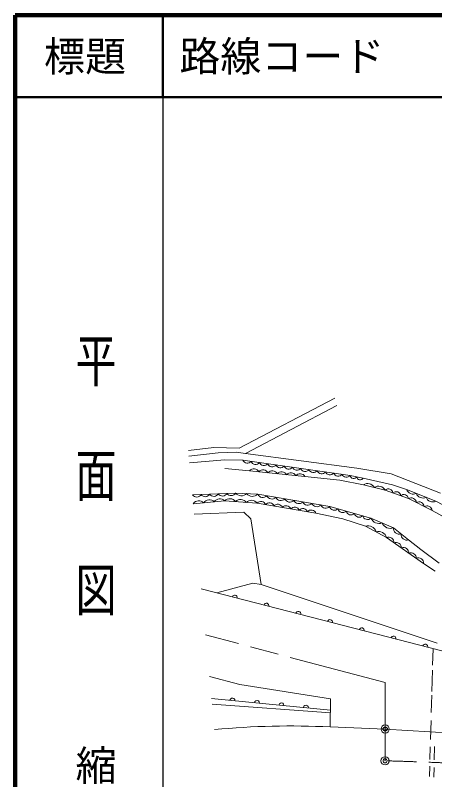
# Model space of a CAD drawing. Units: millimetres, scale not verified. Extents: x 40000 to 680000, y 20000 to 380000.
# Drawn here: x 40000 to 91138, y 286738 to 380000 of the extents above; entities that cross this region are included whole.
import ezdxf
from ezdxf.enums import TextEntityAlignment as Align

# ---------------------------------------------------------------- set-up
doc = ezdxf.new("R2010")
doc.units = ezdxf.units.MM
doc.header["$LTSCALE"] = 1000
doc.header["$PDMODE"] = 32
doc.header["$PDSIZE"] = 500
doc.linetypes.add('CHAIN', pattern=[18.5, 12, -1.5, 3.5, -1.5])
for name, color, linetype, lineweight in [('M-BGD', 7, 'Continuous', 13), ('M-BMK', 2, 'CHAIN', 13), ('M-BMK-SRVR', 3, 'Continuous', 13), ('M-TTL', 2, 'Continuous', 140), ('M-TTL-BAND', 7, 'Continuous', 25), ('M-TTL-LINE', 7, 'Continuous', 50)]:
    doc.layers.add(name, color=color, linetype=linetype, lineweight=lineweight)
doc.layers.add('M-OTRS', color=6, linetype='Continuous')
doc.layers.add('M-TTL-TXT', color=7, linetype='Continuous')
doc.styles.add('@ＭＳ ゴシック', font='')
doc.styles.add('ＭＳ ゴシック', font='')
doc.styles.get('@ＭＳ ゴシック').set_extended_font_data('@MS Gothic')
doc.styles.get('ＭＳ ゴシック').set_extended_font_data('MS Gothic')

msp = doc.modelspace()

# ---------------------------------------------------------------- linework, layer by layer
at = {"layer": 'M-BGD'}
for p, q in [((78965, 333288), (67304, 327191)), ((68070, 326547), (79207, 332394)), ((64213, 327274), (61102, 326886)), ((61164, 326223), (64731, 326600)), ((67304, 327191), (64213, 327274)), ((64731, 326600), (66920, 326707)), ((66920, 326707), (68070, 326547)), ((68070, 326547), (81647, 324744)), ((65569, 325764), (61242, 325387)), ((67754, 325719), (65569, 325764)), ((68575, 324415), (65569, 324703)), ((85841, 324051), (81647, 324744)), ((75322, 323717), (68575, 324415)), ((79556, 323292), (75322, 323717)), ((85841, 324051), (91834, 321700)), ((82456, 322721), (79556, 323292)), ((82430, 323544), (85975, 322718)), ((85975, 322718), (87715, 322155)), ((67876, 319370), (61828, 319137)), ((68699, 318569), (67876, 319370)), ((79932, 318564), (76659, 319252)), ((93662, 318000), (90817, 319576)), ((69984, 310571), (68699, 318569)), ((82694, 317688), (79932, 318564)), ((89437, 314804), (87950, 315986)), ((91678, 313141), (89437, 314804)), ((91193, 312186), (89790, 313112)), ((64584, 309531), (68980, 310699)), ((68980, 310699), (69984, 310571)), ((69984, 310571), (91448, 303408)), ((93863, 301964), (62682, 310023)), ((90937, 302720), (90880, 300715)), ((90789, 297494), (90863, 300105)), ((67361, 298363), (63684, 299327)), ((78444, 296594), (67361, 298363)), ((78421, 295237), (63935, 296642)), ((78444, 296594), (78385, 293179)), ((90777, 297058), (90716, 294930)), ((64001, 295944), (78415, 294895)), ((90624, 291659), (90689, 293973)), ((78385, 293179), (85096, 292919)), ((85096, 292919), (109072, 291387)), ((90554, 289214), (90598, 290746)), ((91086, 289168), (91128, 290778)), ((90495, 287128), (90531, 288396)), ((91032, 287044), (91062, 288232))]:
    msp.add_line(p, q, dxfattribs=at)
for points in [[(67754, 325719), (80841, 323864), (82430, 323544)], [(90817, 319576), (87936, 321039), (85104, 322079), (82456, 322721)], [(87715, 322155), (91271, 320721), (94752, 318878)], [(61606, 321502), (66853, 321715), (69557, 321569), (78340, 320069), (83361, 318653), (86104, 317464), (87950, 315986)], [(76659, 319252), (69494, 320481), (65520, 320773), (61708, 320413)], [(89790, 313112), (85274, 316281), (82694, 317688)]]:
    msp.add_lwpolyline(points, dxfattribs=at)
for centre, radius, start, end in [((68297, 325926), 581, 200.83783, 323.01873), ((69303, 325783), 581, 200.83783, 323.01873), ((69098, 323976), 682, 28.17524, 140.00888), ((70310, 325641), 581, 200.83783, 323.01873), ((71317, 325498), 581, 200.83783, 323.01873), ((72323, 325355), 581, 200.83783, 323.01873), ((73330, 325212), 581, 200.83783, 323.01873), ((74337, 325069), 581, 200.83783, 323.01873), ((75343, 324927), 581, 200.83783, 323.01873), ((76350, 324784), 581, 200.83783, 323.01873), ((70223, 323860), 682, 28.17524, 140.00888), ((71347, 323743), 682, 28.17524, 140.00888), ((72471, 323627), 682, 28.17524, 140.00888), ((73596, 323511), 682, 28.17524, 140.00888), ((74720, 323394), 682, 28.17524, 140.00888), ((77357, 324641), 581, 200.83783, 323.01873), ((78363, 324498), 581, 200.83783, 323.01873), ((79370, 324356), 581, 200.83783, 323.01873), ((80377, 324213), 581, 200.83783, 323.01873), ((81262, 323905), 424, 185.59393, 331.64679), ((82057, 323745), 424, 185.59393, 331.64679), ((82971, 321955), 923, 28.83048, 123.90485), ((84295, 321633), 923, 28.83048, 123.90485), ((85482, 321651), 571, 8.1946, 131.49038), ((86426, 321304), 571, 8.1946, 131.49038), ((88506, 322408), 831, 197.74619, 298.33492), ((62118, 321833), 610, 212.84084, 331.79926), ((63168, 321875), 610, 212.84084, 331.79926), ((63664, 320067), 829, 45.04313, 145.7493), ((64217, 321918), 610, 212.84084, 331.79926), ((64935, 320187), 829, 45.04313, 145.7493), ((65266, 321960), 610, 212.84084, 331.79926), ((66140, 320141), 885, 37.16454, 134.40952), ((66316, 322003), 610, 212.84084, 331.79926), ((67464, 320043), 885, 37.16454, 134.40952), ((67562, 322291), 914, 219.11284, 314.70884), ((68789, 319946), 885, 37.16454, 134.40952), ((68914, 322218), 914, 219.11284, 314.70884), ((70168, 321837), 667, 203.68549, 316.93319), ((71266, 321649), 667, 203.68549, 316.93319), ((72364, 321462), 667, 203.68549, 316.93319), ((73461, 321274), 667, 203.68549, 316.93319), ((87370, 320958), 571, 8.1946, 131.49038), ((88265, 320498), 634, 4.84728, 121.30278), ((89691, 321930), 831, 197.74619, 298.33492), ((90877, 321452), 831, 197.74619, 298.33492), ((62393, 319947), 829, 45.04313, 145.7493), ((69955, 320098), 599, 20.23793, 140.30991), ((70979, 319922), 599, 20.23793, 140.30991), ((72002, 319747), 599, 20.23793, 140.30991), ((73026, 319571), 599, 20.23793, 140.30991), ((74050, 319396), 599, 20.23793, 140.30991), ((74559, 321087), 667, 203.68549, 316.93319), ((75657, 320899), 667, 203.68549, 316.93319), ((76755, 320712), 667, 203.68549, 316.93319), ((77853, 320524), 667, 203.68549, 316.93319), ((78925, 320220), 604, 194.44954, 314.05127), ((89225, 320010), 634, 4.84728, 121.30278), ((90186, 319522), 634, 4.84728, 121.30278), ((75073, 319221), 599, 20.23793, 140.30991), ((76097, 319045), 599, 20.23793, 140.30991), ((79929, 319936), 604, 194.44954, 314.05127), ((80933, 319653), 604, 194.44954, 314.05127), ((81937, 319370), 604, 194.44954, 314.05127), ((82942, 319087), 604, 194.44954, 314.05127), ((84357, 319072), 1081, 202.81073, 290.30722), ((85729, 318477), 1081, 202.81073, 290.30722), ((82980, 316678), 1050, 16.98097, 105.82509), ((86836, 317432), 733, 177.52842, 285.12807), ((84270, 315975), 1050, 16.98097, 105.82509), ((85521, 315672), 657, 357.87183, 112.01077), ((87759, 316693), 733, 177.52842, 285.12807), ((86424, 315038), 657, 357.87183, 112.01077), ((87327, 314404), 657, 357.87183, 112.01077), ((88230, 313770), 657, 357.87183, 112.01077), ((89134, 313137), 657, 357.87183, 112.01077), ((66754, 308970), 300, 345.50947, 165.50947), ((70626, 307970), 300, 345.50947, 165.50947), ((74499, 306969), 300, 345.50947, 165.50947), ((78372, 305968), 300, 345.50947, 165.50947), ((82245, 304967), 300, 345.50947, 165.50947), ((86117, 303966), 300, 345.50947, 165.50947), ((89990, 302965), 300, 345.50947, 165.50947), ((66477, 296396), 300, 354.45876, 174.45876), ((69463, 296106), 300, 354.45876, 174.45876), ((72449, 295817), 300, 354.45876, 174.45876), ((75435, 295527), 300, 354.45876, 174.45876), ((73617, 193310), 99982, 87.26675, 95.35289)]:
    msp.add_arc(centre, radius, start, end, dxfattribs=at)
msp.add_point((85096, 292919), dxfattribs=at)
at = {"layer": 'M-BMK'}
for p, q in [((85107, 298586), (63208, 304405)), ((85089, 289045), (85107, 298586))]:
    msp.add_line(p, q, dxfattribs=at)
msp.add_arc((74604, -116471), 405651, 86.06978, 88.51889, dxfattribs=at)
at = {"layer": 'M-BMK-SRVR'}
for centre in [(85096, 292919), (85089, 289045)]:
    msp.add_circle(centre, 500, dxfattribs=at)
for p in [(85096, 292919), (85089, 289045)]:
    msp.add_point(p, dxfattribs=at)
at = {"layer": 'M-OTRS'}
msp.add_point((85096, 292919), dxfattribs=at)
at = {"layer": 'M-TTL'}
for p, q in [((40000, 380000), (40000, 20000)), ((680000, 380000), (40000, 380000))]:
    msp.add_line(p, q, dxfattribs=at)
at = {"layer": 'M-TTL-BAND'}
msp.add_line((58000, 370000), (58000, 20000), dxfattribs=at)
at = {"layer": 'M-TTL-LINE'}
for p, q in [((58000, 380000), (58000, 370000)), ((40000, 370000), (680000, 370000))]:
    msp.add_line(p, q, dxfattribs=at)

# ---------------------------------------------------------------- texts
at = {"layer": 'M-TTL-BAND', "style": '@ＭＳ ゴシック', "width": 1.4}
msp.add_text('平  面  図', height=3666, rotation=270, dxfattribs=at).set_placement((49777, 306475), align=Align.MIDDLE_RIGHT)
at = {"layer": 'M-TTL-BAND', "style": '@ＭＳ ゴシック'}
msp.add_text('縮尺千分の一', height=3666, rotation=270, dxfattribs=at).set_placement((49777, 261030), align=Align.MIDDLE_RIGHT)
at = {"layer": 'M-TTL-TXT', "style": 'ＭＳ ゴシック'}
msp.add_text('標題', height=3666, dxfattribs=at).set_placement((48500, 375000), align=Align.MIDDLE_CENTER)
msp.add_text('路線コード', height=3666, dxfattribs=at).set_placement((60000, 375000), align=Align.MIDDLE_LEFT)

doc.saveas('drawing.dxf')
